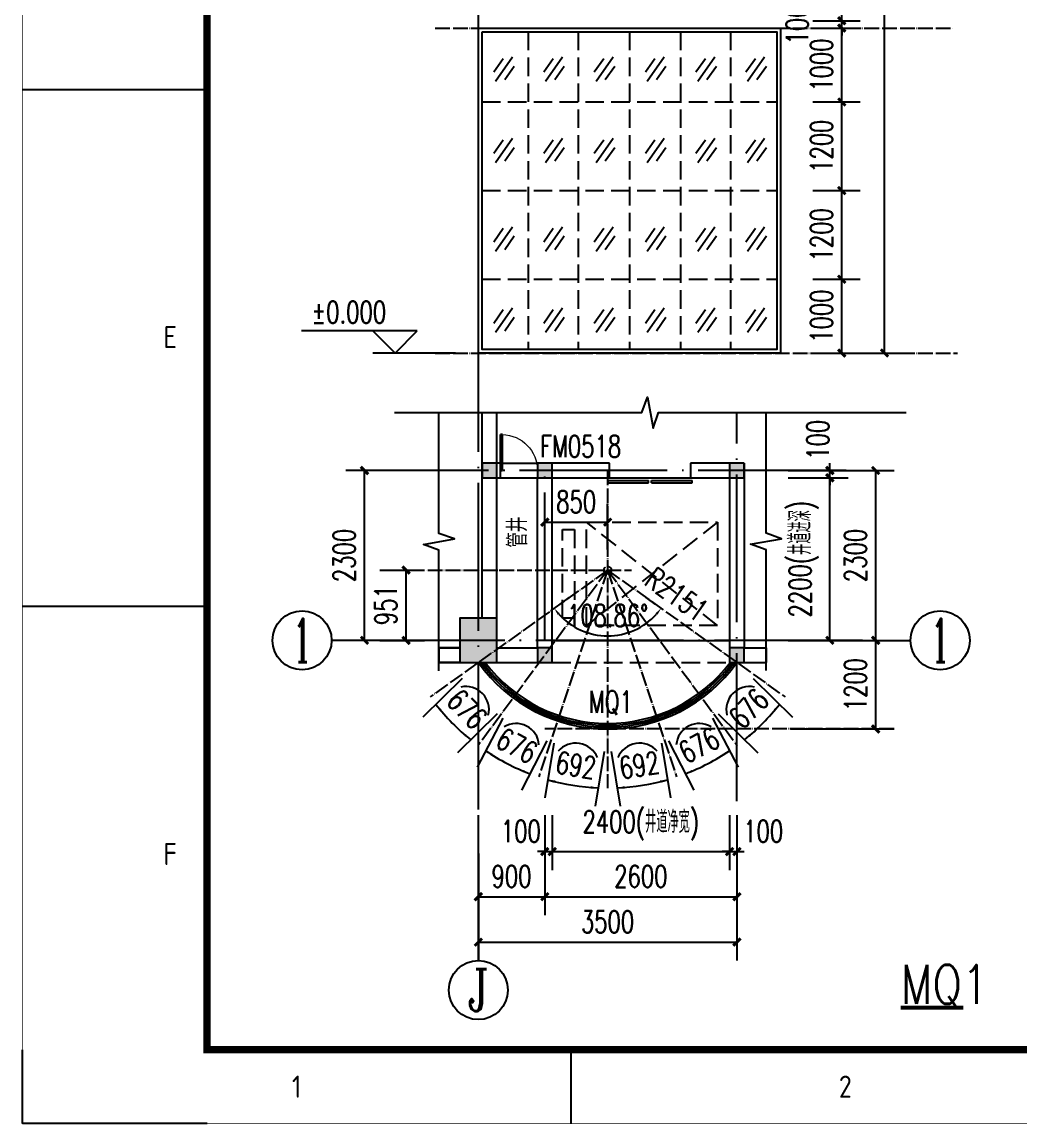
# Model space of a CAD drawing. Extents: x -59142 to 322364, y -122476 to 91021.
# Drawn here: x 64812 to 78319, y -54844 to -39924 of the extents above; entities that cross this region are included whole.
import ezdxf
from ezdxf.enums import TextEntityAlignment as Align

# ---------------------------------------------------------------- set-up
doc = ezdxf.new("R2010")
doc.units = 0
doc.header["$LTSCALE"] = 1000
doc.header["$MEASUREMENT"] = 0
doc.linetypes.add('DASH', pattern=[0.35, 0.25, -0.1])
doc.linetypes.add('DOTE', pattern=[2.42, 2, -0.2, 0.02, -0.2])
for name, color, linetype in [('AXIS', 3, 'Continuous'), ('AXIS_TEXT', 7, 'Continuous'), ('CENTRE LINE', 1, 'DOTE'), ('COLUMN', 255, 'Continuous'), ('DIM_ELEV', 3, 'Continuous'), ('DIM_SYMB', 3, 'Continuous'), ('DOTE', 1, 'DOTE'), ('EQUIPMENT', 171, 'Continuous'), ('PUB_DIM', 3, 'Continuous'), ('PUB_HATCH', 255, 'Continuous'), ('PUB_TEXT', 7, 'Continuous'), ('STAIR', 2, 'Continuous'), ('TEXT', 62, 'Continuous'), ('WALL', 255, 'Continuous'), ('WALL-PARAPET', 9, 'Continuous'), ('WINDOW', 4, 'Continuous'), ('WINDOW_TEXT', 7, 'Continuous')]:
    doc.layers.add(name, color=color, linetype=linetype)
doc.styles.add('_TCH_AXIS', font='COMPLEX', dxfattribs={"bigfont": 'GBCBIG'})
doc.styles.add('_TCH_DIM', font='SIMPLEX', dxfattribs={"bigfont": 'GBCBIG'})
doc.styles.add('_TCH_DIM_T3', font='SIMPLEX', dxfattribs={"width": 0.705882, "bigfont": 'GBCBIG'})
doc.styles.add('_TCH_WINDOW', font='SIMPLEX', dxfattribs={"bigfont": 'GBCBIG'})
doc.styles.add('HZTXT', font='geditxt.shx', dxfattribs={"width": 0.8, "bigfont": 'hztxt1.shx'})
doc.styles.get("Standard").update_dxf_attribs({"font": 'gbenor.shx', "bigfont": 'gbcbig.shx'})
doc.styles.add('TK', font='GEDITXT.SHX', dxfattribs={"width": 0.85, "height": 3.5, "bigfont": 'DXT.SHX'})
doc.dimstyles.new('_TCH_ARCH&&100', dxfattribs={"dimtxt": 297.5, "dimasz": 100, "dimexe": 250, "dimexo": 300, "dimgap": 126.25, "dimtad": 1, "dimdec": 0, "dimzin": 0, "dimdsep": 46, "dimtxsty": '_TCH_DIM_T3', "dimblk": 'ARCHTICK', "dimcen": 0.09, "dimazin": 2, "dimtfac": 1, "dimtdec": 0, "dimtix": 1, "dimtmove": 2, "dimatfit": 3, "dimfxl": 1, "dimtolj": 1, "dimtzin": 0, "dimarcsym": 0})
doc.dimstyles.new('_TCH_ARROW&&100', dxfattribs={"dimtxt": 297.5, "dimasz": 100, "dimexe": 250, "dimexo": 300, "dimgap": 126.25, "dimtad": 1, "dimdec": 0, "dimzin": 0, "dimdsep": 46, "dimtxsty": '_TCH_DIM_T3', "dimcen": 0.09, "dimclrt": 7, "dimazin": 2, "dimtfac": 1, "dimtdec": 0, "dimtix": 1, "dimtmove": 2, "dimatfit": 3, "dimfxl": 1, "dimtolj": 1, "dimtzin": 0, "dimarcsym": 0})

# ---------------------------------------------------------------- blocks, each defined once
blk = doc.blocks.new('A$C1F600CE5')
at = {"layer": 'WINDOW', "color": 251}
for p, q in [((0, 83.3), (85.4, 205.2)), ((15.4, 0), (168.9, 219.3)), ((98.9, 14), (184.3, 136))]:
    blk.add_line(p, q, dxfattribs=at)
blk = doc.blocks.new('GEDI_WK_A2')
at = {"color": 3}
for p, q in [((25, 140), (0, 140)), ((25, 70), (0, 70)), ((0, 0), (0, 10)), ((0, 0), (0, 10)), ((74.25, 0), (74.25, 10)), ((25, 0), (0, 0)), ((25, 0), (0, 0))]:
    blk.add_line(p, q, dxfattribs=at)
for points, const_width in [([(0, 0), (594, 0), (594, 420), (0, 420)], 0.1), ([(25, 10), (584, 10), (584, 410), (25, 410)], 1)]:
    blk.add_lwpolyline(points, close=True, dxfattribs=dict(at, const_width=const_width))
for s, p in [('E', (20, 105)), ('F', (20, 35))]:
    blk.add_text(s, height=3, dxfattribs=at).set_placement(p, align=Align.CENTER)
for s, p in [('1', (37.12, 5)), ('2', (111.38, 5))]:
    blk.add_text(s, height=3, dxfattribs=at).set_placement(p, align=Align.MIDDLE)
blk = doc.blocks.new('A$C1C011119')
blk.add_blockref('GEDI_WK_A2', (0, 0))
at = {"style": 'TK', "width": 0.85}
for tag, height, p in [('PROJECTNAME', 4.75, (529, 44)), ('PHASE', 4, (571, 44)), ('DRAWINGNAME', 4.75, (539, 31))]:
    blk.add_attdef(tag, text='', height=height, dxfattribs=at).set_placement(p, align=Align.MIDDLE_CENTER)
for tag, p, height in [('APPROVE', (416, 32.75), 3.5), ('DESIGN', (461, 32.75), 3.5), ('REVIEW1', (416, 25.75), 3.5), ('DRAW', (461, 25.75), 3.5), ('DRAWINGNUMBER', (511, 18.5), 4), ('REVIEW2', (416, 18.75), 3.5), ('PROPORTION', (461, 18.75), 3.5), ('CHECK', (416, 11.75), 3.5), ('DATE', (461, 11.75), 3.5), ('VERSION', (577, 11.75), 3.5)]:
    blk.add_attdef(tag, p, '', height=height, dxfattribs=at)
blk = doc.blocks.new('safsafasffasfsd')
at = {"xscale": 100, "yscale": 100, "zscale": 100}
blk.add_blockref('A$C1C011119', (-59400, 0), dxfattribs=at)
blk = doc.blocks.new('_ArchTick')
at = {"color": 0, "linetype": 'ByBlock', "const_width": 0.4}
blk.add_lwpolyline([(-0.5, -0.5), (0.5, 0.5)], dxfattribs=at)
blk = doc.blocks.new('*D178')
at = {"layer": 'Defpoints', "color": 0, "transparency": 16777216}
for p in [(75216, -26706), (76486, -26706), (75216, -44406)]:
    blk.add_point(p, dxfattribs=at)
at = {"layer": 'PUB_DIM', "color": 0, "lineweight": -2, "transparency": 16777216}
for p, q in [((75516, -26706), (76736, -26706)), ((76486, -44406), (76486, -26706)), ((75516, -44406), (76736, -44406))]:
    blk.add_line(p, q, dxfattribs=at)
at = {"layer": 'PUB_DIM', "color": 0, "lineweight": -2, "transparency": 16777216, "xscale": 100, "yscale": 100, "zscale": 100}
for p, rotation in [((76486, -26706), 90), ((76486, -44406), 270)]:
    blk.add_blockref('_ArchTick', p, dxfattribs=dict(at, rotation=rotation))
at = {"layer": 'PUB_DIM', "color": 0, "transparency": 16777216, "insert": (76211, -35556), "char_height": 297.5, "attachment_point": 5, "rotation": 90, "style": '_TCH_DIM_T3'}
blk.add_mtext('\\A1;17700', dxfattribs=at)
blk = doc.blocks.new('*D179')
at = {"layer": 'Defpoints', "color": 0, "transparency": 16777216}
for p in [(75215, -40006), (75907, -40006), (75215, -41006)]:
    blk.add_point(p, dxfattribs=at)
at = {"layer": 'PUB_DIM', "color": 0, "lineweight": -2, "transparency": 16777216}
for p, q in [((75515, -40006), (76157, -40006)), ((75907, -41006), (75907, -40006)), ((75515, -41006), (76157, -41006))]:
    blk.add_line(p, q, dxfattribs=at)
at = {"layer": 'PUB_DIM', "color": 0, "lineweight": -2, "transparency": 16777216, "xscale": 100, "yscale": 100, "zscale": 100}
for p, rotation in [((75907, -40006), 90), ((75907, -41006), 270)]:
    blk.add_blockref('_ArchTick', p, dxfattribs=dict(at, rotation=rotation))
at = {"layer": 'PUB_DIM', "color": 0, "transparency": 16777216, "insert": (75632, -40506), "char_height": 297.5, "attachment_point": 5, "rotation": 90, "style": '_TCH_DIM_T3'}
blk.add_mtext('\\A1;1000', dxfattribs=at)
blk = doc.blocks.new('*D180')
at = {"layer": 'Defpoints', "color": 0, "transparency": 16777216}
for p in [(75215, -41006), (75907, -41006), (75215, -42206)]:
    blk.add_point(p, dxfattribs=at)
at = {"layer": 'PUB_DIM', "color": 0, "lineweight": -2, "transparency": 16777216}
for p, q in [((75515, -41006), (76157, -41006)), ((75907, -42206), (75907, -41006)), ((75515, -42206), (76157, -42206))]:
    blk.add_line(p, q, dxfattribs=at)
at = {"layer": 'PUB_DIM', "color": 0, "lineweight": -2, "transparency": 16777216, "xscale": 100, "yscale": 100, "zscale": 100}
for p, rotation in [((75907, -41006), 90), ((75907, -42206), 270)]:
    blk.add_blockref('_ArchTick', p, dxfattribs=dict(at, rotation=rotation))
at = {"layer": 'PUB_DIM', "color": 0, "transparency": 16777216, "insert": (75632, -41606), "char_height": 297.5, "attachment_point": 5, "rotation": 90, "style": '_TCH_DIM_T3'}
blk.add_mtext('\\A1;1200', dxfattribs=at)
blk = doc.blocks.new('*D181')
at = {"layer": 'Defpoints', "color": 0, "transparency": 16777216}
for p in [(75215, -42206), (75907, -42206), (75215, -43406)]:
    blk.add_point(p, dxfattribs=at)
at = {"layer": 'PUB_DIM', "color": 0, "lineweight": -2, "transparency": 16777216}
for p, q in [((75515, -42206), (76157, -42206)), ((75907, -43406), (75907, -42206)), ((75515, -43406), (76157, -43406))]:
    blk.add_line(p, q, dxfattribs=at)
at = {"layer": 'PUB_DIM', "color": 0, "lineweight": -2, "transparency": 16777216, "xscale": 100, "yscale": 100, "zscale": 100}
for p, rotation in [((75907, -42206), 90), ((75907, -43406), 270)]:
    blk.add_blockref('_ArchTick', p, dxfattribs=dict(at, rotation=rotation))
at = {"layer": 'PUB_DIM', "color": 0, "transparency": 16777216, "insert": (75632, -42806), "char_height": 297.5, "attachment_point": 5, "rotation": 90, "style": '_TCH_DIM_T3'}
blk.add_mtext('\\A1;1200', dxfattribs=at)
blk = doc.blocks.new('*D182')
at = {"layer": 'Defpoints', "color": 0, "transparency": 16777216}
for p in [(75215, -43406), (75907, -43406), (75215, -44406)]:
    blk.add_point(p, dxfattribs=at)
at = {"layer": 'PUB_DIM', "color": 0, "lineweight": -2, "transparency": 16777216}
for p, q in [((75515, -43406), (76157, -43406)), ((75907, -44406), (75907, -43406)), ((75515, -44406), (76157, -44406))]:
    blk.add_line(p, q, dxfattribs=at)
at = {"layer": 'PUB_DIM', "color": 0, "lineweight": -2, "transparency": 16777216, "xscale": 100, "yscale": 100, "zscale": 100}
for p, rotation in [((75907, -43406), 90), ((75907, -44406), 270)]:
    blk.add_blockref('_ArchTick', p, dxfattribs=dict(at, rotation=rotation))
at = {"layer": 'PUB_DIM', "color": 0, "transparency": 16777216, "insert": (75632, -43906), "char_height": 297.5, "attachment_point": 5, "rotation": 90, "style": '_TCH_DIM_T3'}
blk.add_mtext('\\A1;1000', dxfattribs=at)
blk = doc.blocks.new('*D187')
at = {"layer": 'Defpoints', "color": 0, "transparency": 16777216}
for p in [(75215, -39006), (75907, -39006), (75215, -39906)]:
    blk.add_point(p, dxfattribs=at)
at = {"layer": 'PUB_DIM', "color": 0, "lineweight": -2, "transparency": 16777216}
for p, q in [((75515, -39006), (76157, -39006)), ((75907, -39906), (75907, -39006)), ((75515, -39906), (76157, -39906))]:
    blk.add_line(p, q, dxfattribs=at)
at = {"layer": 'PUB_DIM', "color": 0, "lineweight": -2, "transparency": 16777216, "xscale": 100, "yscale": 100, "zscale": 100}
for p, rotation in [((75907, -39006), 90), ((75907, -39906), 270)]:
    blk.add_blockref('_ArchTick', p, dxfattribs=dict(at, rotation=rotation))
at = {"layer": 'PUB_DIM', "color": 0, "transparency": 16777216, "insert": (75632, -39456), "char_height": 297.5, "attachment_point": 5, "rotation": 90, "style": '_TCH_DIM_T3'}
blk.add_mtext('\\A1;900', dxfattribs=at)
blk = doc.blocks.new('*D188')
at = {"layer": 'Defpoints', "color": 0, "transparency": 16777216}
for p in [(75215, -39906), (75907, -39906), (75215, -40006)]:
    blk.add_point(p, dxfattribs=at)
at = {"layer": 'PUB_DIM', "color": 0, "lineweight": -2, "transparency": 16777216}
for p, q in [((75907, -39906), (75907, -39806)), ((75515, -39906), (76157, -39906)), ((75907, -40006), (75907, -39906)), ((75515, -40006), (76157, -40006)), ((75907, -40006), (75907, -40106))]:
    blk.add_line(p, q, dxfattribs=at)
at = {"layer": 'PUB_DIM', "color": 0, "lineweight": -2, "transparency": 16777216, "xscale": 100, "yscale": 100, "zscale": 100}
for p, rotation in [((75907, -39906), 270), ((75907, -40006), 90)]:
    blk.add_blockref('_ArchTick', p, dxfattribs=dict(at, rotation=rotation))
at = {"layer": 'PUB_DIM', "color": 0, "transparency": 16777216, "insert": (75304, -39956), "char_height": 297.5, "attachment_point": 5, "rotation": 90, "style": '_TCH_DIM_T3'}
blk.add_mtext('\\A1;100', dxfattribs=at)
blk = doc.blocks.new('*D198')
at = {"layer": 'Defpoints', "color": 0, "transparency": 16777216}
for p in [(72738, -47345), (71852, -47979), (73625, -47979), (72461, -48190)]:
    blk.add_point(p, dxfattribs=at)
at = {"layer": 'PUB_DIM', "color": 0, "lineweight": -2, "transparency": 16777216}
for p, q in [((72096, -47804), (72218, -47717)), ((73381, -47804), (73259, -47717))]:
    blk.add_line(p, q, dxfattribs=at)
blk.add_arc((72738, -47345), 890, 222.0094, 317.9906, dxfattribs=at)
at = {"layer": 'PUB_DIM', "color": 0, "transparency": 16777216}
for points in [[(72064, -47951), (72090, -47930), (72014, -47862)], [(73386, -47930), (73412, -47951), (73462, -47862)]]:
    blk.add_solid(points, dxfattribs=at)
at = {"layer": 'PUB_DIM', "color": 7, "transparency": 16777216, "insert": (72738, -47960), "char_height": 297.5, "attachment_point": 5, "style": '_TCH_DIM_T3'}
blk.add_mtext('\\A1;108.86°', dxfattribs=at)
blk = doc.blocks.new('*D199')
at = {"layer": 'Defpoints', "color": 0, "transparency": 16777216}
for p in [(72738, -46696), (71888, -47367), (72738, -47367)]:
    blk.add_point(p, dxfattribs=at)
at = {"layer": 'PUB_DIM', "color": 0, "lineweight": -2, "transparency": 16777216}
for p, q in [((71888, -47067), (71888, -46446)), ((72738, -47067), (72738, -46446)), ((71888, -46696), (72738, -46696))]:
    blk.add_line(p, q, dxfattribs=at)
at = {"layer": 'PUB_DIM', "color": 0, "lineweight": -2, "transparency": 16777216, "xscale": 100, "yscale": 100, "zscale": 100, "rotation": 180}
blk.add_blockref('_ArchTick', (71888, -46696), dxfattribs=at)
at = {"layer": 'PUB_DIM', "color": 0, "lineweight": -2, "transparency": 16777216, "xscale": 100, "yscale": 100, "zscale": 100}
blk.add_blockref('_ArchTick', (72738, -46696), dxfattribs=at)
at = {"layer": 'PUB_DIM', "color": 0, "transparency": 16777216, "insert": (72313, -46421), "char_height": 297.5, "attachment_point": 5, "style": '_TCH_DIM_T3'}
blk.add_mtext('\\A1;850', dxfattribs=at)
blk = doc.blocks.new('*D200')
at = {"layer": 'Defpoints', "color": 0, "transparency": 16777216}
for p in [(69355, -47345), (70010, -47345), (69355, -48296)]:
    blk.add_point(p, dxfattribs=at)
at = {"layer": 'PUB_DIM', "color": 0, "lineweight": -2, "transparency": 16777216}
for p, q in [((69655, -47345), (70260, -47345)), ((70010, -48296), (70010, -47345)), ((69655, -48296), (70260, -48296))]:
    blk.add_line(p, q, dxfattribs=at)
at = {"layer": 'PUB_DIM', "color": 0, "lineweight": -2, "transparency": 16777216, "xscale": 100, "yscale": 100, "zscale": 100}
for p, rotation in [((70010, -47345), 90), ((70010, -48296), 270)]:
    blk.add_blockref('_ArchTick', p, dxfattribs=dict(at, rotation=rotation))
at = {"layer": 'PUB_DIM', "color": 0, "transparency": 16777216, "insert": (69735, -47820), "char_height": 297.5, "attachment_point": 5, "rotation": 90, "style": '_TCH_DIM_T3'}
blk.add_mtext('\\A1;951', dxfattribs=at)
blk = doc.blocks.new('*D201')
at = {"layer": 'Defpoints', "color": 0, "transparency": 16777216}
for p in [(71888, -50361), (71988, -50361), (71988, -51156)]:
    blk.add_point(p, dxfattribs=at)
at = {"layer": 'PUB_DIM', "color": 0, "lineweight": -2, "transparency": 16777216}
for p, q in [((71888, -50661), (71888, -51406)), ((71988, -50661), (71988, -51406)), ((71888, -51156), (71788, -51156)), ((71888, -51156), (71988, -51156)), ((71988, -51156), (72088, -51156))]:
    blk.add_line(p, q, dxfattribs=at)
at = {"layer": 'PUB_DIM', "color": 0, "lineweight": -2, "transparency": 16777216, "xscale": 100, "yscale": 100, "zscale": 100}
blk.add_blockref('_ArchTick', (71888, -51156), dxfattribs=at)
at = {"layer": 'PUB_DIM', "color": 0, "lineweight": -2, "transparency": 16777216, "xscale": 100, "yscale": 100, "zscale": 100, "rotation": 180}
blk.add_blockref('_ArchTick', (71988, -51156), dxfattribs=at)
at = {"layer": 'PUB_DIM', "color": 0, "transparency": 16777216, "insert": (71563, -50881), "char_height": 297.5, "attachment_point": 5, "style": '_TCH_DIM_T3'}
blk.add_mtext('\\A1;100', dxfattribs=at)
blk = doc.blocks.new('*D202')
at = {"layer": 'Defpoints', "color": 0, "transparency": 16777216}
for p in [(71988, -50361), (74388, -50361), (74388, -51156)]:
    blk.add_point(p, dxfattribs=at)
at = {"layer": 'PUB_DIM', "color": 0, "lineweight": -2, "transparency": 16777216}
for p, q in [((71988, -50661), (71988, -51406)), ((74388, -50661), (74388, -51406)), ((71988, -51156), (74388, -51156))]:
    blk.add_line(p, q, dxfattribs=at)
at = {"layer": 'PUB_DIM', "color": 0, "lineweight": -2, "transparency": 16777216, "xscale": 100, "yscale": 100, "zscale": 100, "rotation": 180}
blk.add_blockref('_ArchTick', (71988, -51156), dxfattribs=at)
at = {"layer": 'PUB_DIM', "color": 0, "lineweight": -2, "transparency": 16777216, "xscale": 100, "yscale": 100, "zscale": 100}
blk.add_blockref('_ArchTick', (74388, -51156), dxfattribs=at)
at = {"layer": 'PUB_DIM', "color": 0, "transparency": 16777216, "insert": (73188, -50803), "char_height": 297.5, "attachment_point": 5, "style": '_TCH_DIM_T3'}
blk.add_mtext('\\A1;2400(井道净宽)', dxfattribs=at)
blk = doc.blocks.new('*D203')
at = {"layer": 'Defpoints', "color": 0, "transparency": 16777216}
for p in [(74388, -50361), (74488, -50361), (74488, -51156)]:
    blk.add_point(p, dxfattribs=at)
at = {"layer": 'PUB_DIM', "color": 0, "lineweight": -2, "transparency": 16777216}
for p, q in [((74388, -50661), (74388, -51406)), ((74488, -50661), (74488, -51406)), ((74388, -51156), (74288, -51156)), ((74388, -51156), (74488, -51156)), ((74488, -51156), (74588, -51156))]:
    blk.add_line(p, q, dxfattribs=at)
at = {"layer": 'PUB_DIM', "color": 0, "lineweight": -2, "transparency": 16777216, "xscale": 100, "yscale": 100, "zscale": 100}
blk.add_blockref('_ArchTick', (74388, -51156), dxfattribs=at)
at = {"layer": 'PUB_DIM', "color": 0, "lineweight": -2, "transparency": 16777216, "xscale": 100, "yscale": 100, "zscale": 100, "rotation": 180}
blk.add_blockref('_ArchTick', (74488, -51156), dxfattribs=at)
at = {"layer": 'PUB_DIM', "color": 0, "transparency": 16777216, "insert": (74845, -50881), "char_height": 297.5, "attachment_point": 5, "style": '_TCH_DIM_T3'}
blk.add_mtext('\\A1;100', dxfattribs=at)
blk = doc.blocks.new('*D204')
at = {"layer": 'AXIS', "color": 0, "lineweight": -2, "transparency": 16777216}
for p, q in [((75182, -46096), (75995, -46096)), ((75745, -48296), (75745, -46096)), ((75182, -48296), (75995, -48296))]:
    blk.add_line(p, q, dxfattribs=at)
at = {"layer": 'Defpoints', "color": 0, "transparency": 16777216}
for p in [(74882, -46096), (75745, -46096), (74882, -48296)]:
    blk.add_point(p, dxfattribs=at)
at = {"layer": 'AXIS', "color": 0, "lineweight": -2, "transparency": 16777216, "xscale": 100, "yscale": 100, "zscale": 100}
for p, rotation in [((75745, -46096), 90), ((75745, -48296), 270)]:
    blk.add_blockref('_ArchTick', p, dxfattribs=dict(at, rotation=rotation))
at = {"layer": 'AXIS', "color": 0, "transparency": 16777216, "insert": (75392, -47196), "char_height": 297.5, "attachment_point": 5, "rotation": 90, "style": '_TCH_DIM_T3'}
blk.add_mtext('\\A1;2200(井道进深)', dxfattribs=at)
blk = doc.blocks.new('*D205')
at = {"layer": 'AXIS', "color": 0, "lineweight": -2, "transparency": 16777216}
for p, q in [((75745, -45996), (75745, -45896)), ((75182, -45996), (75995, -45996)), ((75182, -46096), (75995, -46096)), ((75745, -46096), (75745, -45996)), ((75745, -46096), (75745, -46196))]:
    blk.add_line(p, q, dxfattribs=at)
at = {"layer": 'Defpoints', "color": 0, "transparency": 16777216}
for p in [(74882, -45996), (74882, -46096), (75745, -45996)]:
    blk.add_point(p, dxfattribs=at)
at = {"layer": 'AXIS', "color": 0, "lineweight": -2, "transparency": 16777216, "xscale": 100, "yscale": 100, "zscale": 100}
for p, rotation in [((75745, -45996), 270), ((75745, -46096), 90)]:
    blk.add_blockref('_ArchTick', p, dxfattribs=dict(at, rotation=rotation))
at = {"layer": 'AXIS', "color": 0, "transparency": 16777216, "insert": (75584, -45580), "char_height": 297.5, "attachment_point": 5, "rotation": 90, "style": '_TCH_DIM_T3'}
blk.add_mtext('\\A1;100', dxfattribs=at)
blk = doc.blocks.new('*D206')
at = {"layer": 'Defpoints', "color": 0, "transparency": 16777216}
for p in [(70988, -51296), (74488, -51296), (74488, -52382)]:
    blk.add_point(p, dxfattribs=at)
at = {"layer": 'PUB_DIM', "color": 0, "lineweight": -2, "transparency": 16777216}
for p, q in [((70988, -51596), (70988, -52632)), ((74488, -51596), (74488, -52632)), ((70988, -52382), (74488, -52382))]:
    blk.add_line(p, q, dxfattribs=at)
at = {"layer": 'PUB_DIM', "color": 0, "lineweight": -2, "transparency": 16777216, "xscale": 100, "yscale": 100, "zscale": 100, "rotation": 180}
blk.add_blockref('_ArchTick', (70988, -52382), dxfattribs=at)
at = {"layer": 'PUB_DIM', "color": 0, "lineweight": -2, "transparency": 16777216, "xscale": 100, "yscale": 100, "zscale": 100}
blk.add_blockref('_ArchTick', (74488, -52382), dxfattribs=at)
at = {"layer": 'PUB_DIM', "color": 0, "transparency": 16777216, "insert": (72738, -52107), "char_height": 297.5, "attachment_point": 5, "style": '_TCH_DIM_T3'}
blk.add_mtext('\\A1;3500', dxfattribs=at)
blk = doc.blocks.new('*D207')
at = {"layer": 'Defpoints', "color": 0, "transparency": 16777216}
for p in [(70988, -50361), (71888, -50361), (71888, -51767)]:
    blk.add_point(p, dxfattribs=at)
at = {"layer": 'PUB_DIM', "color": 0, "lineweight": -2, "transparency": 16777216}
for p, q in [((70988, -50661), (70988, -52017)), ((71888, -50661), (71888, -52017)), ((70988, -51767), (71888, -51767))]:
    blk.add_line(p, q, dxfattribs=at)
at = {"layer": 'PUB_DIM', "color": 0, "lineweight": -2, "transparency": 16777216, "xscale": 100, "yscale": 100, "zscale": 100, "rotation": 180}
blk.add_blockref('_ArchTick', (70988, -51767), dxfattribs=at)
at = {"layer": 'PUB_DIM', "color": 0, "lineweight": -2, "transparency": 16777216, "xscale": 100, "yscale": 100, "zscale": 100}
blk.add_blockref('_ArchTick', (71888, -51767), dxfattribs=at)
at = {"layer": 'PUB_DIM', "color": 0, "transparency": 16777216, "insert": (71438, -51492), "char_height": 297.5, "attachment_point": 5, "style": '_TCH_DIM_T3'}
blk.add_mtext('\\A1;900', dxfattribs=at)
blk = doc.blocks.new('*D208')
at = {"layer": 'Defpoints', "color": 0, "transparency": 16777216}
for p in [(71888, -50361), (74488, -50361), (74488, -51767)]:
    blk.add_point(p, dxfattribs=at)
at = {"layer": 'PUB_DIM', "color": 0, "lineweight": -2, "transparency": 16777216}
for p, q in [((71888, -50661), (71888, -52017)), ((74488, -50661), (74488, -52017)), ((71888, -51767), (74488, -51767))]:
    blk.add_line(p, q, dxfattribs=at)
at = {"layer": 'PUB_DIM', "color": 0, "lineweight": -2, "transparency": 16777216, "xscale": 100, "yscale": 100, "zscale": 100, "rotation": 180}
blk.add_blockref('_ArchTick', (71888, -51767), dxfattribs=at)
at = {"layer": 'PUB_DIM', "color": 0, "lineweight": -2, "transparency": 16777216, "xscale": 100, "yscale": 100, "zscale": 100}
blk.add_blockref('_ArchTick', (74488, -51767), dxfattribs=at)
at = {"layer": 'PUB_DIM', "color": 0, "transparency": 16777216, "insert": (73188, -51492), "char_height": 297.5, "attachment_point": 5, "style": '_TCH_DIM_T3'}
blk.add_mtext('\\A1;2600', dxfattribs=at)
blk = doc.blocks.new('*D209')
at = {"layer": 'AXIS', "color": 0, "lineweight": -2, "transparency": 16777216}
for p, q in [((69974, -45996), (69197, -45996)), ((69447, -48296), (69447, -45996)), ((69974, -48296), (69197, -48296))]:
    blk.add_line(p, q, dxfattribs=at)
at = {"layer": 'Defpoints', "color": 0, "transparency": 16777216}
for p in [(69447, -45996), (70274, -45996), (70274, -48296)]:
    blk.add_point(p, dxfattribs=at)
at = {"layer": 'AXIS', "color": 0, "lineweight": -2, "transparency": 16777216, "xscale": 100, "yscale": 100, "zscale": 100}
for p, rotation in [((69447, -45996), 90), ((69447, -48296), 270)]:
    blk.add_blockref('_ArchTick', p, dxfattribs=dict(at, rotation=rotation))
at = {"layer": 'AXIS', "color": 0, "transparency": 16777216, "insert": (69172, -47146), "char_height": 297.5, "attachment_point": 5, "rotation": 90, "style": '_TCH_DIM_T3'}
blk.add_mtext('\\A1;2300', dxfattribs=at)
blk = doc.blocks.new('*D210')
at = {"layer": 'AXIS', "color": 0, "lineweight": -2, "transparency": 16777216}
for p, q in [((75215, -48296), (76616, -48296)), ((76366, -49496), (76366, -48296)), ((75215, -49496), (76616, -49496))]:
    blk.add_line(p, q, dxfattribs=at)
at = {"layer": 'Defpoints', "color": 0, "transparency": 16777216}
for p in [(74915, -48296), (76366, -48296), (74915, -49496)]:
    blk.add_point(p, dxfattribs=at)
at = {"layer": 'AXIS', "color": 0, "lineweight": -2, "transparency": 16777216, "xscale": 100, "yscale": 100, "zscale": 100}
for p, rotation in [((76366, -48296), 90), ((76366, -49496), 270)]:
    blk.add_blockref('_ArchTick', p, dxfattribs=dict(at, rotation=rotation))
at = {"layer": 'AXIS', "color": 0, "transparency": 16777216, "insert": (76091, -48896), "char_height": 297.5, "attachment_point": 5, "rotation": 90, "style": '_TCH_DIM_T3'}
blk.add_mtext('\\A1;1200', dxfattribs=at)
blk = doc.blocks.new('*D211')
at = {"layer": 'AXIS', "color": 0, "lineweight": -2, "transparency": 16777216}
for p, q in [((75215, -45996), (76616, -45996)), ((76366, -48296), (76366, -45996)), ((75215, -48296), (76616, -48296))]:
    blk.add_line(p, q, dxfattribs=at)
at = {"layer": 'Defpoints', "color": 0, "transparency": 16777216}
for p in [(74915, -45996), (76366, -45996), (74915, -48296)]:
    blk.add_point(p, dxfattribs=at)
at = {"layer": 'AXIS', "color": 0, "lineweight": -2, "transparency": 16777216, "xscale": 100, "yscale": 100, "zscale": 100}
for p, rotation in [((76366, -45996), 90), ((76366, -48296), 270)]:
    blk.add_blockref('_ArchTick', p, dxfattribs=dict(at, rotation=rotation))
at = {"layer": 'AXIS', "color": 0, "transparency": 16777216, "insert": (76091, -47146), "char_height": 297.5, "attachment_point": 5, "rotation": 90, "style": '_TCH_DIM_T3'}
blk.add_mtext('\\A1;2300', dxfattribs=at)
blk = doc.blocks.new('$DorLib2D$00000001')
for p, q in [((0.45, 0.975), (0.5, 0.975)), ((0.45, 0), (0.45, 0.975)), ((0.5, 0), (0.5, 0.975)), ((0.5, 0), (0.45, 0))]:
    blk.add_line(p, q)
at = {"lineweight": 13}
blk.add_arc((0.475, 0), 0.975, 91.4693, 180, dxfattribs=at)
blk = doc.blocks.new('$TCHSYS$LDOR22D')
for p, q in [((-0.517, 0.833), (-0.017, 0.833)), ((-0.517, 0.833), (-0.517, 0.667)), ((-0.017, 0.833), (-0.017, 0.667)), ((0.017, 0.833), (0.017, 0.667)), ((0.017, 0.833), (0.517, 0.833)), ((0.517, 0.833), (0.517, 0.667)), ((-0.517, 0.667), (-0.017, 0.667)), ((0.017, 0.667), (0.517, 0.667)), ((-0.5, 0.5), (0.5, 0.5))]:
    blk.add_line(p, q)
blk = doc.blocks.new('_FZH')
blk.add_lwpolyline([(-0.5, -0.5), (0.5, -0.5), (0.5, 0.5), (-0.5, 0.5)], close=True)
at = {"layer": 'PUB_HATCH'}
blk.add_solid([(-0.5, -0.5), (0.5, -0.5), (-0.5, 0.5), (0.5, 0.5)], dxfattribs=at)

msp = doc.modelspace()

# ---------------------------------------------------------------- hatches: boundary and pattern name
at = {"layer": 'PUB_HATCH'}
for points in [[(71038.2, -46096.1), (71238.2, -46096.1), (71238.2, -45896.1), (71038.2, -45896.1)], [(71988.2, -45896.1), (71788.2, -45896.1), (71788.2, -46096.1), (71988.2, -46096.1)], [(74588.2, -46096.1), (74588.2, -45896.1), (74388.2, -45896.1), (74388.2, -46096.1)], [(71788.2, -48396.1), (71788.2, -48596.1), (71988.2, -48596.1), (71988.2, -48396.1)], [(74588.2, -48396.1), (74388.2, -48396.1), (74388.2, -48596.1), (74588.2, -48596.1)]]:
    msp.add_hatch(color=256, dxfattribs=at).paths.add_polyline_path(points)

# ---------------------------------------------------------------- linework, layer by layer
at = {"layer": 'AXIS'}
for p, q in [((70453.8, -48296.1), (69002.7, -48296.1)), ((75723.8, -48296.1), (76838.5, -48296.1)), ((70988.2, -51181), (70988.2, -52632.1))]:
    msp.add_line(p, q, dxfattribs=at)
for centre in [(68602.7, -48296.1), (77238.5, -48296.1), (70988.2, -53032.1)]:
    msp.add_circle(centre, 400, dxfattribs=at)
at = {"layer": 'CENTRE LINE', "ltscale": 0.1}
for p, q in [((70403.4, -40005.7), (77412.6, -40005.7)), ((70403.4, -44405.7), (77472.6, -44405.7)), ((72738.2, -45996.1), (72738.2, -50296.1)), ((69819.4, -47344.8), (73061.3, -47344.8)), ((72738.2, -47344.8), (70337.5, -49061.5)), ((72738.2, -47344.8), (70985.5, -49719.3)), ((72738.2, -47344.8), (71805, -50144.7)), ((72738.2, -47344.8), (75139, -49061.5)), ((72738.2, -47344.8), (74491, -49719.3)), ((72738.2, -47344.8), (73671.4, -50144.7)), ((76615.5, -49496.1), (71888.3, -49496.1))]:
    msp.add_line(p, q, dxfattribs=at)
at = {"layer": 'CENTRE LINE'}
for p, q in [((74488.2, -50471.6), (74488.2, -45211.2)), ((71888.2, -48296.1), (71888.2, -45996.1))]:
    msp.add_line(p, q, dxfattribs=at)
msp.add_lwpolyline([(75965.7, -45996.1), (69788.8, -45996.1)], dxfattribs=at)
at = {"layer": 'CENTRE LINE', "ltscale": 0.1}
msp.add_circle((72738.2, -47344.8), 50, dxfattribs=at)
at = {"layer": 'COLUMN'}
for p, q in [((71238.2, -45896.1), (71038.2, -45896.1)), ((71038.2, -45896.1), (71038.2, -46096.1)), ((71238.2, -46096.1), (71238.2, -45896.1)), ((71988.2, -45896.1), (71788.2, -45896.1)), ((71788.2, -45896.1), (71788.2, -46096.1)), ((71988.2, -46096.1), (71988.2, -45896.1)), ((74588.2, -45896.1), (74388.2, -45896.1)), ((74388.2, -45896.1), (74388.2, -46096.1)), ((74588.2, -46096.1), (74588.2, -45896.1)), ((71038.2, -46096.1), (71238.2, -46096.1)), ((71788.2, -46096.1), (71988.2, -46096.1)), ((74388.2, -46096.1), (74588.2, -46096.1)), ((71788.2, -48396.1), (71788.2, -48596.1)), ((71988.2, -48396.1), (71788.2, -48396.1)), ((71988.2, -48596.1), (71988.2, -48396.1)), ((74588.2, -48396.1), (74388.2, -48396.1)), ((74388.2, -48396.1), (74388.2, -48596.1)), ((74588.2, -48596.1), (74588.2, -48396.1)), ((71788.2, -48596.1), (71988.2, -48596.1)), ((74388.2, -48596.1), (74588.2, -48596.1))]:
    msp.add_line(p, q, dxfattribs=at)
at = {"layer": 'DIM_ELEV'}
for p, q in [((70161.5, -44105.7), (68596.5, -44105.7)), ((69861.5, -44405.7), (69561.5, -44105.7)), ((69861.5, -44405.7), (70161.5, -44105.7)), ((70677, -44405.7), (69561.5, -44405.7))]:
    msp.add_line(p, q, dxfattribs=at)
at = {"layer": 'DIM_SYMB'}
for points in [[(69853.8, -45211.2), (73203, -45211.2), (73279.4, -45001.2), (73353.4, -45421.2), (73428, -45211.2), (76777.1, -45211.2)], [(70453.8, -48710.3), (70453.8, -47073.3), (70243.8, -46996.8), (70663.8, -46922.8), (70453.8, -46848.3), (70453.8, -45211.2)], [(74881.8, -48705.6), (74881.8, -47070.9), (74671.8, -46994.5), (75091.8, -46920.4), (74881.8, -46845.9), (74881.8, -45211.2)]]:
    msp.add_lwpolyline(points, dxfattribs=at)
at = {"layer": 'DIM_SYMB', "const_width": 52.5}
msp.add_lwpolyline([(76704.5, -53268.4), (77551.5, -53268.4)], dxfattribs=at)
at = {"layer": 'DOTE'}
msp.add_line((70988.2, -50585.3), (70988.2, -25559.9), dxfattribs=at)
msp.add_lwpolyline([(76186.4, -48296.1), (69148.8, -48296.1)], dxfattribs=at)
at = {"layer": 'EQUIPMENT', "linetype": 'DASH'}
for points in [[(74225.7, -46696.1), (74225.7, -48096.1), (72450.1, -46696.1), (74225.7, -46696.1), (72450.1, -48096.1), (72450.1, -46696.1)], [(74225.7, -48096.1), (72450.1, -48096.1)]]:
    msp.add_lwpolyline(points, dxfattribs=at)
msp.add_lwpolyline([(72125.1, -47996.1), (72125.1, -46796.1), (72287.6, -46796.1), (72287.6, -47996.1)], close=True, dxfattribs=at)
at = {"layer": 'PUB_DIM'}
for p, q in [((70769.3, -48811.8), (70235, -49338.1)), ((74707.1, -48811.7), (75241.4, -49338.1)), ((71241.7, -49291.3), (70707.4, -49817.6)), ((71319, -49348.4), (70973.5, -50014)), ((74157.4, -49348.4), (74502.9, -50014)), ((74234.8, -49291.3), (74769.1, -49817.6)), ((71916.4, -49658.5), (71570.9, -50324.1)), ((73560, -49658.5), (73905.5, -50324.1)), ((72008.7, -49689.4), (71888.6, -50429.7)), ((72689, -49799.8), (72568.8, -50540.1)), ((72787.5, -49799.8), (72907.6, -50540.1)), ((73467.7, -49689.4), (73587.8, -50429.7))]:
    msp.add_line(p, q, dxfattribs=at)
for points in [[(73062.6, -47576.7, 0, 0, 0), (74325.5, -48479.8, 66, 0, 0), (74488.2, -48596.1, 0, 0, 0)], [(70413.1, -49162.6, 0, 33, 0), (70476, -49240.3, 33, 0, 0)], [(75000.4, -49240.3, 33, 0, 0), (75063.3, -49162.6, 0, 0, 0)], [(70808.7, -49578.1, 33, 0, 0), (70885.5, -49642.2, 0, 0, 0)], [(74591, -49642.2, 0, 33, 0), (74667.7, -49578.1, 33, 0, 0)], [(71088.7, -49792.1, 0, 33, 0), (71172.5, -49846.6, 33, 0, 0)], [(74303.9, -49846.6, 33, 0, 0), (74387.8, -49792.1, 0, 0, 0)], [(71593.3, -50065, 33, 0, 0), (71686.1, -50102.2, 0, 0, 0)], [(73790.3, -50102.2, 0, 33, 0), (73883.2, -50065, 33, 0, 0)], [(71928.6, -50182.9, 0, 33, 0), (72025.3, -50208.7, 33, 0, 0)], [(72509.1, -50287.2, 33, 0, 0), (72608.9, -50293.3, 0, 0, 0)], [(72867.6, -50293.3, 0, 33, 0), (72967.4, -50287.2, 33, 0, 0)], [(73451.2, -50208.7, 33, 0, 0), (73547.8, -50182.9, 0, 0, 0)]]:
    msp.add_lwpolyline(points, format="xyseb", dxfattribs=at)
at = {"layer": 'PUB_DIM', "color": 7}
for centre, radius, start, end in [((70822.3, -49232), 310.4, 345.95493, 103.18054), ((74654.1, -49232), 310.4, 76.81952, 194.04512), ((71499.3, -49731.7), 310.4, 3.95491, 121.18052), ((73977.2, -49731.7), 310.4, 58.81948, 176.04509), ((72306.1, -50008.2), 319.4, 23.08084, 138.48688), ((73170.4, -50008.2), 319.4, 41.51312, 156.91916)]:
    msp.add_arc(centre, radius, start, end, dxfattribs=at)
at = {"layer": 'PUB_DIM'}
for start, end in [(218.01998, 231.11549), (308.88453, 321.98011), (236.01995, 249.11549), (290.88451, 303.98005), (254.07948, 267.48824), (272.51176, 285.92052)]:
    msp.add_arc((72738.2, -47344.8), 2951.4, start, end, dxfattribs=at)
at = {"layer": 'STAIR'}
msp.add_line((71988.5, -48296.1), (74388.2, -48296.1), dxfattribs=at)
at = {"layer": 'STAIR', "color": 251, "linetype": 'DASH'}
msp.add_line((71988.5, -48596.1), (74388.2, -48596.1), dxfattribs=at)
at = {"layer": 'WALL'}
for p, q in [((71038.2, -45996.1), (71038.2, -45211.2)), ((71038.2, -45211.2), (71238.2, -45211.2)), ((71238.2, -45896.1), (71238.2, -45211.2)), ((71288.2, -45896.1), (71238.2, -45896.1)), ((71288.2, -46096.1), (71288.2, -45896.1)), ((71888.2, -45896.1), (71788.2, -45896.1)), ((71788.2, -45896.1), (71788.2, -46096.1)), ((72761.9, -45896.1), (71888.2, -45896.1)), ((72761.9, -46096.1), (72761.9, -45896.1)), ((74588.2, -45896.1), (73861.9, -45896.1)), ((73861.9, -45896.1), (73861.9, -46096.1)), ((74588.2, -45896.1), (74588.2, -48396.1)), ((71038.2, -47996.1), (71038.2, -45996.1)), ((71238.2, -47996.1), (71238.2, -46096.1)), ((71238.2, -46096.1), (71288.2, -46096.1)), ((71788.2, -48396.1), (71788.2, -46096.1)), ((71988.2, -48596.1), (71988.2, -46096.1)), ((71988.2, -46096.1), (72761.9, -46096.1)), ((73861.9, -46096.1), (74388.2, -46096.1)), ((74388.2, -46096.1), (74388.2, -48596.1)), ((70453.8, -48396.1), (70738.2, -48396.1)), ((70453.8, -48396.1), (70453.8, -48596.1)), ((71238.2, -48396.1), (71788.2, -48396.1)), ((74588.2, -48396.1), (74881.8, -48396.1)), ((74881.8, -48396.1), (74881.8, -48596.1)), ((70453.8, -48596.1), (70738.2, -48596.1)), ((71238.2, -48596.1), (71988.2, -48596.1)), ((74388.2, -48596.1), (74881.8, -48596.1))]:
    msp.add_line(p, q, dxfattribs=at)
at = {"layer": 'WALL-PARAPET'}
for p, q in [((70738.2, -48396.1), (70453.8, -48396.1)), ((70453.8, -48596.1), (70453.8, -48396.1)), ((70738.2, -48596.1), (70453.8, -48596.1))]:
    msp.add_line(p, q, dxfattribs=at)
at = {"layer": 'WINDOW', "linetype": 'DASH'}
for p, q in [((71664.2, -40055.7), (71664.2, -44355.7)), ((72340.2, -40055.7), (72340.2, -44355.7)), ((73032.2, -40055.7), (73032.2, -44355.7)), ((73724.2, -40055.7), (73724.2, -44355.7)), ((74400.2, -40055.7), (74400.2, -44355.7)), ((71038.2, -41005.7), (75026.2, -41005.7)), ((71038.2, -42205.7), (75026.2, -42205.7)), ((71038.2, -43405.7), (75026.2, -43405.7))]:
    msp.add_line(p, q, dxfattribs=at)
at = {"layer": 'WINDOW'}
for p, q in [((71288.2, -45896.1), (71788.2, -45896.1)), ((71288.2, -46096.1), (71788.2, -46096.1))]:
    msp.add_line(p, q, dxfattribs=at)
at = {"layer": 'WINDOW', "color": 2}
msp.add_lwpolyline([(70988.2, -40005.7), (75076.2, -40005.7), (75076.2, -44405.7), (70988.2, -44405.7)], close=True, dxfattribs=at)
at = {"layer": 'WINDOW'}
msp.add_lwpolyline([(71038.2, -40055.7), (75026.2, -40055.7), (75026.2, -44355.7), (71038.2, -44355.7)], close=True, dxfattribs=at)
for radius, start, end in [(2151.4, 215.56776, 324.43236), (2126.4, 216.05092, 323.94908), (2101.4, 216.54866, 323.45134), (2076.4, 217.06174, 322.93826)]:
    msp.add_arc((72738.2, -47344.8), radius, start, end, dxfattribs=at)

# ---------------------------------------------------------------- block references
msp.add_blockref('safsafasffasfsd', (124217.5, -54839.5))
at = {"layer": 'COLUMN', "xscale": 600, "yscale": 500, "zscale": 500, "rotation": 90}
msp.add_blockref('_FZH', (70988.2, -48296.1), dxfattribs=at)
at = {"layer": 'WINDOW'}
for name, p, xscale, yscale, zscale in [('A$C1F600CE5', (71197.8, -40724.3), 1.5, 1.5, 1.5), ('A$C1F600CE5', (71873.8, -40724.3), 1.5, 1.5, 1.5), ('A$C1F600CE5', (72557.8, -40724.3), 1.5, 1.5, 1.5), ('A$C1F600CE5', (73249.8, -40724.3), 1.5, 1.5, 1.5), ('A$C1F600CE5', (73933.8, -40724.3), 1.5, 1.5, 1.5), ('A$C1F600CE5', (74609.8, -40724.3), 1.5, 1.5, 1.5), ('A$C1F600CE5', (71197.8, -41824.3), 1.5, 1.5, 1.5), ('A$C1F600CE5', (71873.8, -41824.3), 1.5, 1.5, 1.5), ('A$C1F600CE5', (72557.8, -41824.3), 1.5, 1.5, 1.5), ('A$C1F600CE5', (73249.8, -41824.3), 1.5, 1.5, 1.5), ('A$C1F600CE5', (73933.8, -41824.3), 1.5, 1.5, 1.5), ('A$C1F600CE5', (74609.8, -41824.3), 1.5, 1.5, 1.5), ('A$C1F600CE5', (71197.8, -43024.3), 1.5, 1.5, 1.5), ('A$C1F600CE5', (71873.8, -43024.3), 1.5, 1.5, 1.5), ('A$C1F600CE5', (72557.8, -43024.3), 1.5, 1.5, 1.5), ('A$C1F600CE5', (73249.8, -43024.3), 1.5, 1.5, 1.5), ('A$C1F600CE5', (73933.8, -43024.3), 1.5, 1.5, 1.5), ('A$C1F600CE5', (74609.8, -43024.3), 1.5, 1.5, 1.5), ('A$C1F600CE5', (71197.8, -44124.3), 1.5, 1.5, 1.5), ('A$C1F600CE5', (71873.8, -44124.3), 1.5, 1.5, 1.5), ('A$C1F600CE5', (72557.8, -44124.3), 1.5, 1.5, 1.5), ('A$C1F600CE5', (73249.8, -44124.3), 1.5, 1.5, 1.5), ('A$C1F600CE5', (73933.8, -44124.3), 1.5, 1.5, 1.5), ('A$C1F600CE5', (74609.8, -44124.3), 1.5, 1.5, 1.5), ('$TCHSYS$LDOR22D', (73311.9, -45996.1), 1100, -200, 1100)]:
    msp.add_blockref(name, p, dxfattribs=dict(at, xscale=xscale, yscale=yscale, zscale=zscale))
ref = msp.add_blockref('$DorLib2D$00000001', (71538.2, -45996.1), dxfattribs=dict(at, xscale=-500, yscale=500, zscale=-500))
ref.add_attrib('A', 'FM0518', (71823.8, -45817.7), dxfattribs={"layer": 'WINDOW_TEXT', "height": 297.5, "style": '_TCH_WINDOW', "width": 0.705882})

# ---------------------------------------------------------------- texts
at = {"layer": 'AXIS_TEXT', "style": '_TCH_AXIS'}
for s, height, p, p2 in [('1', 588.3, (68476.6, -48590.3), (68728.7, -48590.3)), ('1', 588.3, (77112.5, -48590.3), (77364.6, -48590.3)), ('J', 566.9, (70839.7, -53315.5), (71136.7, -53315.5))]:
    msp.add_text(s, height=height, dxfattribs=at).set_placement(p, p2, align=Align.FIT)
at = {"layer": 'PUB_DIM', "color": 7, "style": '_TCH_DIM', "width": 0.705882}
for s, rotation, p in [('R2151', 324.43228, (73217.4, -47532.2)), ('676', 314.56774, (70539.6, -49138.5)), ('676', 45.43232, (74564.9, -49516.1)), ('676', 332.56772, (71201.5, -49730.1)), ('676', 27.43228, (73804.6, -49974.3)), ('692', 350.78386, (72019.2, -50090.2)), ('692', 9.21614, (72924.2, -50176.7))]:
    msp.add_text(s, height=297.5, rotation=rotation, dxfattribs=at).set_placement(p)
at = {"layer": 'PUB_TEXT'}
for s, height, style, width, p in [('%%P0.000', 297.5, '_TCH_DIM', 0.705882, (68731.5, -44000.7)), ('MQ1', 525, 'HZTXT', 0.8, (76704.5, -53215.9))]:
    msp.add_text(s, height=height, dxfattribs=dict(at, style=style, width=width)).set_placement(p)
at = {"layer": 'TEXT', "style": 'HZTXT', "width": 0.8}
msp.add_text('管井', height=262.5, rotation=90, dxfattribs=at).set_placement((71648.8, -47040.3))
at = {"layer": 'WINDOW_TEXT', "style": '_TCH_WINDOW', "width": 0.705882}
msp.add_text('MQ1', height=297.5, dxfattribs=at).set_placement((72483.2, -49277.4))

# ---------------------------------------------------------------- dimensions: what is measured, and where the dimension line sits
at = {"layer": 'AXIS'}
dim = msp.add_linear_dim(base=(75744.9, -45996.1), p1=(74881.8, -46096.1), p2=(74881.8, -45996.1), angle=90, dimstyle='_TCH_ARCH&&100', dxfattribs=at)
dim.commit()
dim.dimension.update_dxf_attribs({"geometry": '*D205', "text_midpoint": (75584.3, -45580.3), "dimtype": 129})
dim = msp.add_aligned_dim(p1=(74881.8, -48296.1), p2=(74881.8, -46096.1), distance=-863.1, text='2200(井道进深)', dimstyle='_TCH_ARCH&&100', dxfattribs=at)
dim.commit()
dim.dimension.update_dxf_attribs({"geometry": '*D204', "text_midpoint": (75392, -47196.1)})
for p1, p2, distance, picture, middle in [((70274.2, -48296.1), (70274.2, -45996.1), 827.5, '*D209', (69171.7, -47146.1)), ((74915.3, -48296.1), (74915.3, -45996.1), -1450.2, '*D211', (76090.5, -47146.1)), ((74915.3, -49496.1), (74915.3, -48296.1), -1450.2, '*D210', (76090.5, -48896.1))]:
    dim = msp.add_aligned_dim(p1=p1, p2=p2, distance=distance, dimstyle='_TCH_ARCH&&100', dxfattribs=at)
    dim.commit()
    dim.dimension.update_dxf_attribs({"geometry": picture, "text_midpoint": middle})
at = {"layer": 'PUB_DIM'}
for p1, p2, distance, picture, middle in [((75216.2, -44405.7), (75216.2, -26705.7), -1269.7, '*D178', (76210.9, -35555.7)), ((75214.6, -39905.7), (75214.6, -39005.7), -692, '*D187', (75631.6, -39455.7)), ((75214.6, -41005.7), (75214.6, -40005.7), -692, '*D179', (75631.6, -40505.7)), ((75214.6, -42205.7), (75214.6, -41005.7), -692, '*D180', (75631.6, -41605.7)), ((75214.6, -43405.7), (75214.6, -42205.7), -692, '*D181', (75631.6, -42805.7)), ((75214.6, -44405.7), (75214.6, -43405.7), -692, '*D182', (75631.6, -43905.7)), ((71888.2, -47366.9), (72738.2, -47366.9), 670.8, '*D199', (72313.2, -46421.1)), ((69355, -48296.1), (69355, -47344.8), -655.1, '*D200', (69735.1, -47820.5)), ((70988.2, -50361.3), (71888.2, -50361.3), -1405.3, '*D207', (71438.2, -51491.7)), ((71888.2, -50361.3), (74488.2, -50361.3), -1405.3, '*D208', (73188.2, -51491.7)), ((70988.2, -51296.1), (74488.2, -51296.1), -1086, '*D206', (72738.2, -52107.1))]:
    dim = msp.add_aligned_dim(p1=p1, p2=p2, distance=distance, dimstyle='_TCH_ARCH&&100', dxfattribs=at)
    dim.commit()
    dim.dimension.update_dxf_attribs({"geometry": picture, "text_midpoint": middle})
for base, p1, p2, angle, picture, middle in [((75906.6, -39905.7), (75214.6, -40005.7), (75214.6, -39905.7), 90, '*D188', (75304, -39955.7)), ((71988.2, -51155.7), (71888.2, -50361.3), (71988.2, -50361.3), 0, '*D201', (71563.4, -50880.7)), ((74488.2, -51155.7), (74388.2, -50361.3), (74488.2, -50361.3), 0, '*D203', (74844.6, -50880.7))]:
    dim = msp.add_linear_dim(base=base, p1=p1, p2=p2, angle=angle, dimstyle='_TCH_ARCH&&100', dxfattribs=at)
    dim.commit()
    dim.dimension.update_dxf_attribs({"geometry": picture, "text_midpoint": middle, "dimtype": 129})
dim = msp.add_angular_dim_3p(base=(72461.0907, -48190.4321), center=(72738.2196, -47344.7598), p1=(71851.6454, -47978.7293), p2=(73624.7937, -47978.7293), dimstyle='_TCH_ARROW&&100', dxfattribs=at)
dim.commit()
dim.dimension.update_dxf_attribs({"geometry": '*D198', "text_midpoint": (72738.2196, -47959.6823)})
dim = msp.add_aligned_dim(p1=(71988.2, -50361.3), p2=(74388.2, -50361.3), distance=-794.4, text='2400(井道净宽)', dimstyle='_TCH_ARCH&&100', dxfattribs=at)
dim.commit()
dim.dimension.update_dxf_attribs({"geometry": '*D202', "text_midpoint": (73188.2, -50802.8)})

doc.saveas('drawing.dxf')
